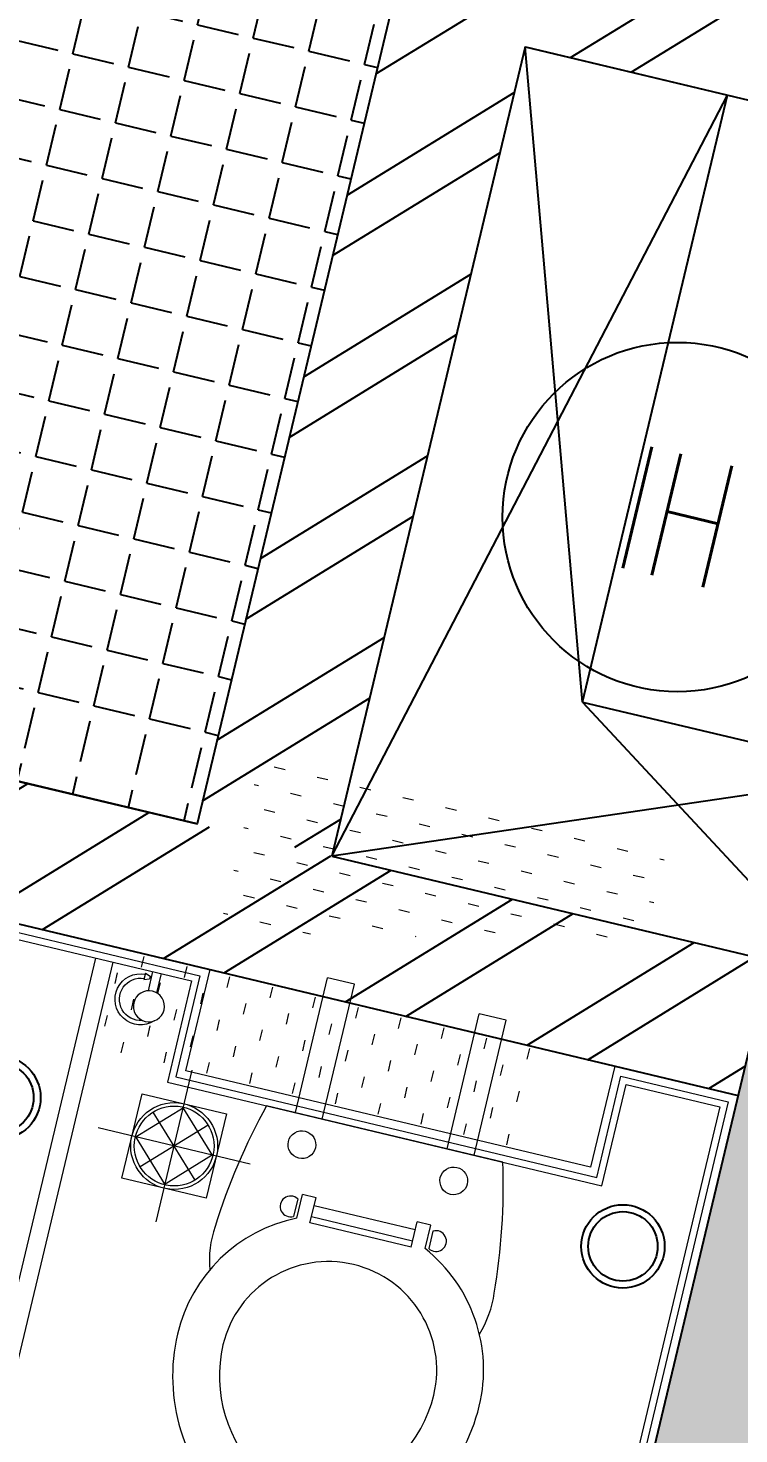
# Model space of a CAD drawing. Header units: millimetres. Extents: x 783817721 to 783927949, y 1443754877 to 1443839643.
# Drawn here: x 783904894 to 783905919, y 1443792245 to 1443794272 of the extents above; entities that cross this region are included whole.
import ezdxf
from ezdxf.enums import TextEntityAlignment as Align

# ---------------------------------------------------------------- set-up
doc = ezdxf.new("R2010")
doc.units = ezdxf.units.MM
doc.header["$LTSCALE"] = 700
doc.linetypes.add('HIDDEN', pattern=[9.524999999999999, 6.35, -3.175])
doc.layers.get('0').update_dxf_attribs({"linetype": 'CONTINUOUS'})
for name, color, linetype in [('A-COL', 31, 'CONTINUOUS'), ('A-CUTO-ABOVE', 8, 'HIDDEN'), ('A-HATCH', 8, 'CONTINUOUS'), ('A-SILL', 2, 'CONTINUOUS'), ('A-SILL-XXX', 2, 'CONTINUOUS'), ('A-sunk', 250, 'CONTINUOUS'), ('A-TAG-DOOR', 2, 'CONTINUOUS'), ('A-WALL-XXX', 7, 'CONTINUOUS'), ('N-FIT', 9, 'CONTINUOUS')]:
    doc.layers.add(name, color=color, linetype=linetype)
doc.layers.add('A-INT-FIXTURE', color=250, linetype='CONTINUOUS', lineweight=9)
doc.styles.add('ROMANS', font='romans.shx')

# ---------------------------------------------------------------- blocks, each defined once
blk = doc.blocks.new('bia')
at = {"layer": 'N-FIT'}
for radius in [60.0760000024455, 50.0760000024455]:
    blk.add_circle((-13644341.22740025, -3898555.232979853, -1.11760232471e-05), radius, dxfattribs=at)
blk = doc.blocks.new('FLR TRAP 5')
for p, q in [((-1.45448e-11, 112.5000000000145), (-1.45448e-11, -112.4999999999854)), ((-62.50000000001454, 62.50000000001454), (62.49999999998546, 62.50000000001454)), ((-62.50000000001454, -62.49999999998546), (-62.50000000001454, 62.50000000001454)), ((62.49999999998546, 62.50000000001454), (62.49999999998546, -62.49999999998546)), ((1.007608666419407, 57.57615116132364), (-57.57615116129453, -1.0076086663612)), ((40.71872086507211, 40.71872086507209), (-40.71872086510119, -40.718720865043)), ((-40.71872086510119, 40.71872086507209), (40.71872086507211, -40.718720865043)), ((-1.007608666332082, 57.57615116132364), (57.57615116132365, -1.0076086663612)), ((112.4999999999854, 1.45448e-11), (-112.5000000000145, -1.4559e-11)), ((-57.57615116129453, 1.007608666419393), (1.007608666419407, -57.57615116129455)), ((57.57615116132365, 1.007608666419393), (-1.007608666332082, -57.57615116129455)), ((62.49999999998546, -62.49999999998546), (-62.50000000001454, -62.49999999998546))]:
    blk.add_line(p, q)
for radius in [62.58496728986274, 57.58496728986274]:
    blk.add_circle((-1.45448e-11, 1.45448e-11), radius)
blk = doc.blocks.new('B8-AR-2000$0$HEALTH FAU P 1')
for p, q in [((0, 0), (0, 28.38904564197765)), ((12.69999999995343, 0), (12.69999999995343, 28.38904564197765)), ((22.2275324047514, 13.93403204795504), (14.81600070018612, 11.29902724169005)), ((14.81600070018612, 7.097202625189311), (14.81600070018612, 11.29902724169005)), ((22.2275324047514, 4.462197818924324), (14.81600070018612, 7.097202625189311)), ((22.2275324047514, 4.462197818924324), (22.2275324047514, 13.93403204795504))]:
    blk.add_line(p, q)
at = {"extrusion": (0, 0, -1)}
for centre, major_axis, ratio, start_param, end_param in [((20.34574648247508, 42.90917936847107), (-26.04532086802537, 26.04532086802537), 0.9999999999995175, 6.27066274381938, 10.15906509699235), ((6.349999999976716, 49.90918335852165), (15.8656677662643, 15.8656677662643), 0.9999999999997597, 3.926990816987361, 10.21017612416694), ((20.34574648247508, 42.90917936847107), (-21.55519280749815, 21.55519280749815), 0.9999999999997758, 0.4695714506295328, 3.865220544000678)]:
    blk.add_ellipse(centre, major_axis=major_axis, ratio=ratio, start_param=start_param, end_param=end_param, dxfattribs=at)
blk = doc.blocks.new('EWC 2')
for p, q in [((-0.0003062749880841, 175.0000837584551), (0.0009062749880896, -175.0000837584061)), ((-0.0001590365569848, 132.4999999991996), (-200.000159036557, 132.4993937245017)), ((-200.000159036557, 132.4993937245017), (-200.0000204594832, 92.49939372473456)), ((-2.04594831772e-05, 92.49999999943249), (-200.0000204594832, 92.49939372473456)), ((147.418668561826, 95.000510721773), (112.4996708794497, 95.00038974745256)), ((112.4996708794497, 95.00038974745256), (112.4997401679866, 75.00038974756899)), ((120.2653358827883, 100.2500685871782), (146.2017377619413, 100.2501584419369)), ((149.9997401679866, 75.00051966357566), (112.4997401679866, 75.00038974756899)), ((124.5247435141354, 75.00043140731573), (124.5252631781623, -74.99956859178205)), ((141.0085677036477, 75.000488514328), (141.009087367689, -74.99951148476978)), ((149.9997401679866, 75.00051966357566), (150.0002598320134, -74.99948033552212)), ((150.0002598320134, -74.99948033552212), (112.5002598320134, -74.9996102515288)), ((112.5002598320134, -74.9996102515288), (112.5003291205503, -94.99961025141235)), ((0.0006204594831829, -92.49999999943249), (-199.9993795405168, -92.50060627413038)), ((-199.9993795405168, -92.50060627413038), (-199.999240963443, -132.5006062738975)), ((147.4193268029266, -94.99948927709197), (112.5003291205503, -94.99961025141235)), ((120.2660304979581, -100.2492352838599), (146.2024323771111, -100.2491454291012)), ((0.0007590365569905, -132.4999999991996), (-199.999240963443, -132.5006062738975))]:
    blk.add_line(p, q)
for centre, major_axis, ratio, start_param, end_param in [((349.9999999999708, 0.0012125493812645), (223.7499982217596, 0.02822001601382641), 0.9999999999940067, 1.569950856247431, 2.702970937519568), ((348.5653083877914, -43.65291758654352), (267.4083194749343, -0.5240368236592908), 0.9999999999940166, 0.5196769025226043, 1.566788912695956), ((247.1667612637392, -710.273605546201), (919.122388601868, -3.885747080667939), 0.9999999999943672, 1.640774174495799, 1.847289609812001), ((201.7434949504314, 57.30753662680214), (106.2854850310066, -106.2854850310066), 0.9999999999995539, 2.033551095230845, 2.455928543497696), ((349.9999999997308, 0.0012125493812645), (113.2552899699446, -107.6443300730158), 0.9999999998812673, 2.331194314084761, 5.472004177913206), ((348.5653083877987, -43.65291758657263), (199.906443114038, 0.9774928439277918), 0.9999999999940432, 0.5242974367139746, 1.55903845524096), ((42.80542047708879, 112.5001482969237), (14.1421356237829, 14.1421356237829), 0.9999999999988349, -0.7853946989711857, 5.4977906082084), ((133.2335107065228, 107.7884000831545), (10.60660171783259, 10.60660171783259), 0.9999999999997942, -1.311943292146727, 2.882746547794472), ((418.6296980171173, 9.744947520040972), (-61.01197028886268, 180.4606319963003), 0.9466445239575144, 4.351186336959167, 4.832374696135421), ((418.6296980171245, 9.744947520070076), (-35.8299443303299, 114.2030516416982), 0.9430540716306229, 4.342807645496122, 4.835174699858091), ((418.6297655283852, -9.7420468958881), (61.0105029442611, 180.4604130052969), 0.9466479392239276, 4.592402835895807, 5.073570867042794), ((418.6297655283924, -9.7420468958881), (35.82869504975697, 114.2018401050401), 0.9430663098829936, 4.589601683455149, 5.081943754183982), ((348.5650059147447, 43.65533274355397), (199.9053483197305, 1.180340603060181), 0.9999999999940726, -1.569825667739491, -0.5350846492127428), ((42.80619997312895, -112.4998517017375), (14.1421356237829, 14.1421356237829), 0.9999999999988349, -0.7853946989711857, 5.4977906082084), ((133.2342575533767, -107.7874769250484), (10.60660171782754, -10.60660171782754), 0.9999999999997232, 3.400445688240003, 7.595135528177604), ((349.9999999999708, 0.0012125493812645), (223.7358957197013, -2.512263343571392), 0.9999999999939564, 3.591323404061699, 4.724343485334036), ((348.5650059147374, 43.65533274352489), (267.40740206461, 0.8747914394098621), 0.9999999999940501, -1.568093667666396, -0.5209816574932074), ((247.1618398759166, 710.2753181114531), (649.9234817478236, 649.9234817478236), 0.9999999999997438, 3.654732108649438, 3.861247543966752), ((201.743892021128, -57.30613877427825), (106.2854850310215, 106.2854850310215), 0.999999999999474, 3.827263692535608, 4.249641140802451)]:
    blk.add_ellipse(centre, major_axis=major_axis, ratio=ratio, start_param=start_param, end_param=end_param)
blk = doc.blocks.new('125')
at = {"layer": 'A-INT-FIXTURE'}
h = blk.add_hatch(dxfattribs=at)
h.set_pattern_fill('CROSS', color=256, scale=4.999999999999986, angle=13.41739695793953)
h.set_pattern_definition([(0, (142543.7011159658, -28910.89782500267), (31.74999999999995, 31.74999999999999), [15.87499999999998, -47.62499999999988]), (90, (142551.6386179924, -28918.83532714844), (-31.74999999999999, 31.74999999999995), [15.87499999999998, -47.62499999999987])])
h.paths.add_polyline_path([(349107.2138387561, -5326.24360871315), (348507.2138381004, -5326.243602991104), (348507.2138398886, -5176.24356675148), (349107.213840127, -5176.243568658829)])
for points in [[(344388.2138953209, -5188.243762254715), (344806.214938283, -5188.243757486343), (344806.2149364352, -5338.24379658699), (345430.2149356604, -5338.243799209595), (345430.2149380445, -5188.243693590164), (345731.2149050236, -5188.243677854538), (345731.2149040103, -5338.243713617325), (346355.2149029374, -5338.243717432022), (346355.2149054408, -5188.243695020676), (346656.2148601413, -5188.243698120117), (346656.2148582935, -5338.243682861328), (347280.2148580551, -5338.243687868118), (347280.2148586512, -5188.243649244308), (347581.2148271799, -5188.243692159653), (347581.214825809, -5338.24364233017), (348205.2148262858, -5338.243646860123), (348205.21482867, -5188.243612527847), (348495.2138395905, -5188.243691921234), (348495.2138386369, -5338.243603944778), (349119.21383816, -5338.243607282639), (349119.2138376236, -5188.243693351746), (349278.213839829, -5188.243692398071), (349278.2138364911, -8964.53211236), (344477.2138015032, -8964.532109498978)], [(344398.2138937116, -5198.243762731552), (344796.2149371505, -5198.243758678436), (344796.214936316, -5348.243795394897), (345440.2149350643, -5348.24379825592), (345440.2149372697, -5198.243695259094), (345721.2149048448, -5198.243678808212), (345721.2149035931, -5348.243714809418), (346365.2149026394, -5348.243717908859), (346365.2149047852, -5198.243696212769), (346646.2148592472, -5198.243697404861), (346646.2148593664, -5348.243683815002), (347290.2148584127, -5348.243687391281), (347290.2148588896, -5198.243652582169), (347571.2148275375, -5198.24368929863), (347571.2148267031, -5348.2436439991), (348215.2148250341, -5348.243647098541), (348215.2148276567, -5198.243614673615), (348485.2138394713, -5198.243687868118), (348485.2138386369, -5348.243604421616), (349129.2138382792, -5348.243607521057), (349129.2138376832, -5198.243693351746), (349268.2138395905, -5198.24369263649), (349268.2138366699, -8954.532113313675), (344487.2138020992, -8954.53211069107)], [(348343.2138702869, -6701.243618965149), (348343.2138044238, -5198.243613243103)], [(348368.2138054967, -5198.243611812592), (348368.2138710022, -6701.243619918823)]]:
    blk.add_lwpolyline(points, dxfattribs=at)
blk.add_lwpolyline([(349107.2138387561, -5326.24360871315), (348507.2138381004, -5326.243602991104), (348507.2138398886, -5176.24356675148), (349107.213840127, -5176.243568658829)], close=True, dxfattribs=at)
for name, p, rotation in [('EWC 2', (348807.2138383985, -5348.243605852127), 269.9999993157494), ('B8-AR-2000$0$HEALTH FAU P 1', (348440.1087730527, -5198.243602752686), 180.0003576525814), ('FLR TRAP 5', (348515.9864946604, -5435.722403287888), 270.0000004929177), ('bia', (4246809.30854851, -13649767.55342746, 1.117602324318413e-05), 270.0000006001248), ('bia', (4247734.308515847, -13649767.55338383, 1.117602324318413e-05), 270.0000006001248)]:
    blk.add_blockref(name, p, dxfattribs=dict(at, rotation=rotation))
blk = doc.blocks.new('col-2 -15')
at = {"layer": 'A-COL', "ltscale": 0.1}
h = blk.add_hatch(color=250, dxfattribs=at)
h.dxf.hatch_style = 1
h.paths.add_polyline_path([(80075.00008380413, 21150.00000071526), (80075.00008374453, 17150.00000071526), (82475.00008445978, 17150.00000023842), (82475.00008398294, 20200.00000023842), (82675.00008374453, 20200.00000023842), (82675.00008511543, 17150.00000023842), (82675.00008392334, 16650), (79775.00008392334, 16650.00000047684), (79775.00008404255, 21150.00000023842)])
blk.add_lwpolyline([(80075.00008380413, 21150.00000071526), (80075.00008374453, 17150.00000071526), (82475.00008445978, 17150.00000023842), (82475.00008398294, 20200.00000023842), (82675.00008374453, 20200.00000023842), (82675.00008511543, 17150.00000023842), (82675.00008392334, 16650), (79775.00008392334, 16650.00000047684), (79775.00008404255, 21150.00000023842)], close=True, dxfattribs=at)
blk = doc.blocks.new('TAG-DOOR-WINOW')
blk.add_circle((0, 0), 2.8)
at = {"style": 'ROMANS', "width": 0.7}
blk.add_attdef('DW', text='', height=2, dxfattribs=at).set_placement((0, 0), align=Align.MIDDLE_CENTER)
blk = doc.blocks.new('A$C3916e927')
at = {"layer": 'A-sunk', "linetype": 'ByBlock'}
h = blk.add_hatch(dxfattribs=at)
h.set_pattern_fill('ANGLE', color=256, scale=299.9999999999999, angle=13.41739708688855)
h.set_pattern_definition([(359.9999999999999, (-43469.04059976339, -21150.0005364418), (5.684341886080801e-14, 82.49999999999999), [59.99999999999998, -22.49999999999999]), (90, (-43469.04059976339, -21150.0005364418), (-82.49999999999999, 5.684341886080801e-14), [59.99999999999999, -22.5])])
edge = h.paths.add_edge_path()
edge.add_line((-1184.886869132519, 1200.005502700806), (-1184.886868996517, 898.2940765724055))
edge.add_line((-1184.886869013309, 898.2940764427185), (-614.9028480883862, 898.2941855212756))
edge.add_line((-614.9028480052948, 898.2941854000092), (-614.9028480308189, 1199.999994888739))
edge.add_line((-614.9028480052948, 1199.999995231628), (-9.151161066256464e-06, 1200.000005011961))
edge.add_line((-9.059906005859375e-06, 1200.00000500679), (2.386514097452164e-09, 2.292472345288843e-07))
edge.add_line((0, 0), (-759.6809541197581, -1.918381826726545e-06))
edge.add_line((-759.6809540390968, -1.668930053710938e-06), (-759.6809540794202, 300.2588286621254))
edge.add_line((-759.6809540987015, 300.2588286399841), (-3769.197328190174, 300.257354351438))
edge.add_line((-3769.197328269482, 300.2573540210724), (-3769.197656512646, 798.280943388042))
edge.add_line((-3769.197656452656, 798.2809431552887), (-2619.207549564235, 798.2809833760771))
edge.add_line((-2619.207549571991, 798.2809834480286), (-2619.207551835527, 1199.999980381097))
edge.add_line((-2619.207551956177, 1199.999980688095), (-1184.886869209455, 1200.005502805714))
blk = doc.blocks.new('A$C728626f5')
at = {"layer": 'A-SILL-XXX'}
blk.add_lwpolyline([(-1214.886869251728, 1200.005503177643), (-1214.886868953705, 1200.005503177643), (-1214.886868774891, 898.2940769195557), (-614.9028478860855, 898.2941854000092), (-614.9028478860855, 1199.999995231628), (-9.000301361083984e-06, 1200.000005245209), (0, 0), (-759.6809539794922, -1.430511474609375e-06), (-759.6809541583061, 300.2588286399841), (-3769.197328150272, 300.2573540210724), (-3769.197656393051, 798.2809433937073), (-2619.207549571991, 798.2809836864471), (-2619.207551896572, 1199.999980926514), (-1214.886868953705, 1200.005503177643)], dxfattribs=at)

msp = doc.modelspace()

# ---------------------------------------------------------------- hatches: boundary and pattern name
at = {"layer": 'A-HATCH'}
h = msp.add_hatch(dxfattribs=at)
h.set_pattern_fill('ANSI32', color=256, scale=19.99999999999999, angle=3.774722198245769e-05, style=0)
h.set_pattern_definition([(31.58264065913063, (783812088.3876706, 1443708293.096645), (-99.77015117604684, 162.2842165286223), []), (31.58264065913063, (783812175.7391644, 1443708272.258614), (-99.77015117604684, 162.2842165286223), [])])
h.paths.add_polyline_path([(783902766.030872, 1443794924.013203), (783902812.4393964, 1443795118.554327), (783900964.2987185, 1443795559.435309), (783900917.890194, 1443795364.894186)])
h.paths.add_polyline_path([(783906340.7240201, 1443794071.256568), (783906242.8815784, 1443794094.597254), (783906289.2901027, 1443794289.138377), (783903396.0627677, 1443794979.328753), (783903349.6542434, 1443794784.787629)])
h = msp.add_hatch(dxfattribs=at)
h.set_pattern_fill('ANSI32', color=256, scale=19.99999999999999, angle=3.774722192838826e-05, style=0)
h.set_pattern_definition([(31.58264065913059, (783812088.3876706, 1443708293.096645), (-99.7701511760467, 162.2842165286223), []), (31.58264065913059, (783812175.7391644, 1443708272.258614), (-99.7701511760467, 162.2842165286223), [])])
h.paths.add_polyline_path([(783905416.0464048, 1443794291.685104), (783905610.587528, 1443794245.27658), (783905332.1717821, 1443793078.178234), (783905137.6306587, 1443793124.586759)])
h = msp.add_hatch(dxfattribs=at)
h.set_pattern_fill('ANSI32', color=256, scale=19.99999999999999, angle=3.774722192838826e-05, style=0)
h.set_pattern_definition([(31.58264065913059, (783811763.5280006, 1443706931.30878), (-99.7701511760467, 162.2842165286223), []), (31.58264065913059, (783811850.8794941, 1443706910.470749), (-99.7701511760467, 162.2842165286223), [])])
h.paths.add_polyline_path([(783900639.439048, 1443794197.647444), (783905964.4304304, 1443792927.350512), (783905918.0219063, 1443792732.809389), (783900593.0305238, 1443794003.106321)])

# ---------------------------------------------------------------- linework, layer by layer
at = {"layer": 'A-CUTO-ABOVE', "linetype": 'ByBlock'}
for p, q in [((783905693.5962539, 1443793300.377133, -1.5045647987625e-08), (783905610.6229285, 1443794245.42498, -1.504563945124382e-08)), ((783905332.1717821, 1443793078.178235, -1.504565083308789e-08), (783905902.4346144, 1443794175.812193, -1.504563945124194e-08)), ((783905693.596254, 1443793300.377133, -1.5045647987625e-08), (783906061.7009958, 1443792904.146268, -1.50456508330832e-08)), ((783906131.3137822, 1443793195.957953, -1.504564798762219e-08), (783905332.1717815, 1443793078.178234, -1.50456508330879e-08))]:
    msp.add_line(p, q, dxfattribs=at)
at = {"layer": 'A-SILL-XXX'}
for p, q in [((783905693.5962539, 1443793300.377133, -1.5045647987625e-08), (783905902.4346144, 1443794175.812193, -1.504563945124194e-08)), ((783905693.596254, 1443793300.377133, -1.5045647987625e-08), (783906131.3137823, 1443793195.957953, -1.504564798762219e-08))]:
    msp.add_line(p, q, dxfattribs=at)
at = {"layer": 'A-WALL-XXX', "linetype": 'ByBlock'}
for p, q in [((783905416.0818052, 1443794291.8335, -1.504563945124511e-08), (783905137.6306584, 1443793124.586759, -1.504565083308914e-08)), ((783905610.6229291, 1443794245.424975, -1.504563945124386e-08), (783905332.1717823, 1443793078.178234, -1.504565083308789e-08)), ((783905610.6229295, 1443794245.424976, -1.504563945124385e-08), (783906242.8815825, 1443794094.597271, -1.504563945123979e-08)), ((783900638.8671701, 1443794197.783885, -1.504565083311807e-08), (783905137.6306586, 1443793124.58676, -1.504565083308913e-08)), ((783900592.4586457, 1443794003.242762, -1.504565273009208e-08), (783905918.021914, 1443792732.809407, -1.504565273005782e-08)), ((783905332.1717827, 1443793078.178236, -1.504565083308788e-08), (783906061.7009969, 1443792904.146269, -1.504565083308319e-08))]:
    msp.add_line(p, q, dxfattribs=at)
at = {"layer": 'A-WALL-XXX'}
msp.add_line((783905611.1948068, 1443794245.288533, -1.504563945124403e-08), (783906242.8815783, 1443794094.597253, -1.504563945123996e-08), dxfattribs=at)

# ---------------------------------------------------------------- block references
at = {"layer": 'A-COL', "rotation": 346.5826406508676}
msp.add_blockref('col-2 -15', (783823459.138127, 1443790865.826888, -1.504585143858407e-08), dxfattribs=at)
at = {"layer": 'A-INT-FIXTURE', "color": 9, "rotation": 346.5826406591305}
for p in [(783567362.5777526, 1443878817.987809, -1.504560363624304e-08), (783567362.577764, 1443878817.987833, -1.50456036362428e-08)]:
    msp.add_blockref('125', p, dxfattribs=at)
at = {"layer": 'A-SILL', "rotation": 346.5826406775104}
msp.add_blockref('A$C728626f5', (783905137.6306584, 1443793124.586759, -1.504565083308914e-08), dxfattribs=at)
at = {"layer": 'A-sunk', "linetype": 'ByBlock', "rotation": 346.5826406775104}
msp.add_blockref('A$C3916e927', (783905137.6306584, 1443793124.58676, -1.504565083308913e-08), dxfattribs=at)
at = {"layer": 'A-TAG-DOOR'}
ref = msp.add_blockref('TAG-DOOR-WINOW', (783905830.3076026, 1443793567.16904, -1.504564522531885e-08), dxfattribs=dict(at, xscale=89.99999999999999, yscale=89.99999999999999, zscale=89.99999999999999, rotation=346.5826403906114))
ref.add_attrib('DW', 'IH', dxfattribs={"layer": '0', "color": 6, "height": 179.9999999999997, "rotation": 346.5826444062369, "style": 'ROMANS', "width": 0.6999999999999998}).set_placement((783905830.3076026, 1443793567.16904, -1.504564522531885e-08), align=Align.MIDDLE_CENTER)

doc.saveas('drawing.dxf')
